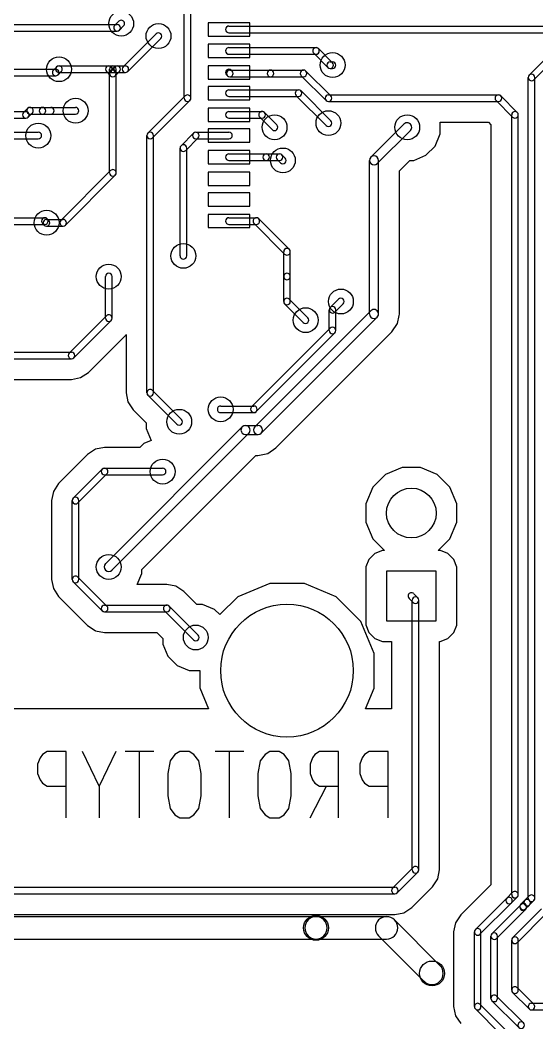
# Model space of a CAD drawing. Extents: x -29274 to 69862, y 24345 to 162744.
# Drawn here: x 2080 to 8315, y 58224 to 70312 of the extents above; entities that cross this region are included whole.
import ezdxf

# ---------------------------------------------------------------- set-up
doc = ezdxf.new("R2010")
doc.units = 0
doc.layers.add('BLACK', color=1, linetype='CONTINUOUS')

msp = doc.modelspace()

# ---------------------------------------------------------------- linework, layer by layer
at = {"layer": 'BLACK'}
for p, q in [((4060, 69370), (4060, 70920)), ((4140, 69370), (4140, 70920)), ((1820, 70260), (3250, 70260)), ((3222, 70249), (3271, 70298)), ((3279, 70192), (3328, 70241)), ((4850, 70280), (4350, 70280)), ((4350, 70280), (4350, 70120)), ((4600, 70240), (11030, 70240)), ((4850, 70120), (4850, 70280)), ((1820, 70180), (3250, 70180)), ((3721, 70148), (3322, 69749)), ((4350, 70120), (4850, 70120)), ((4600, 70160), (11030, 70160)), ((3778, 70091), (3379, 69692)), ((4850, 70020), (4350, 70020)), ((4350, 70020), (4350, 69860)), ((4850, 69860), (4850, 70020)), ((4600, 69980), (5650, 69980)), ((4600, 69900), (5650, 69900)), ((5792, 69742), (5622, 69912)), ((5848, 69798), (5678, 69968)), ((8222, 69649), (8471, 69898)), ((2550, 69760), (3150, 69760)), ((3150, 69760), (3200, 69760)), ((3200, 69760), (3250, 69760)), ((3250, 69760), (3350, 69760)), ((4350, 69860), (4850, 69860)), ((4850, 69760), (4350, 69760)), ((4350, 69760), (4350, 69600)), ((4850, 69600), (4850, 69760)), ((5820, 69810), (5850, 69810)), ((8279, 69592), (8528, 69841)), ((1800, 69720), (2510, 69720)), ((1800, 69640), (2510, 69640)), ((2482, 69708), (2522, 69748)), ((2538, 69652), (2578, 69692)), ((2550, 69680), (3150, 69680)), ((3122, 69691), (3171, 69642)), ((3150, 69680), (3200, 69680)), ((3160, 69670), (3160, 69720)), ((3160, 68470), (3160, 69670)), ((3221, 69748), (3172, 69699)), ((3179, 69748), (3228, 69699)), ((3200, 69680), (3250, 69680)), ((3278, 69691), (3229, 69642)), ((3240, 69670), (3240, 69720)), ((3240, 68470), (3240, 69670)), ((3250, 69680), (3350, 69680)), ((4572, 69652), (4582, 69642)), ((4610, 69710), (5100, 69710)), ((4628, 69708), (4638, 69698)), ((5100, 69710), (5500, 69710)), ((5472, 69642), (5772, 69342)), ((5528, 69698), (5828, 69398)), ((5820, 69730), (5850, 69730)), ((4350, 69600), (4850, 69600)), ((4610, 69630), (5100, 69630)), ((5100, 69630), (5500, 69630)), ((8210, 59726), (8210, 69620)), ((8290, 59726), (8290, 69620)), ((3622, 68948), (4072, 69398)), ((4850, 69510), (4350, 69510)), ((4350, 69510), (4350, 69350)), ((4600, 69470), (5440, 69470)), ((4850, 69350), (4850, 69510)), ((5412, 69401), (5771, 69042)), ((5469, 69458), (5828, 69099)), ((5800, 69410), (7850, 69410)), ((7879, 69398), (8078, 69199)), ((3678, 68892), (4128, 69342)), ((4350, 69350), (4850, 69350)), ((4600, 69390), (5440, 69390)), ((5800, 69330), (7850, 69330)), ((7822, 69341), (8021, 69142)), ((1800, 69210), (2150, 69210)), ((2122, 69199), (2171, 69248)), ((2179, 69142), (2228, 69191)), ((2200, 69260), (2350, 69260)), ((2200, 69180), (2350, 69180)), ((2350, 69260), (2750, 69260)), ((2350, 69260), (2450, 69260)), ((2350, 69180), (2750, 69180)), ((2350, 69180), (2450, 69180)), ((4850, 69250), (4350, 69250)), ((4350, 69250), (4350, 69090)), ((4600, 69210), (5000, 69210)), ((4850, 69090), (4850, 69250)), ((5178, 69048), (5028, 69198)), ((8010, 59770), (8010, 69170)), ((8090, 59770), (8090, 69170)), ((1800, 69130), (2150, 69130)), ((4350, 69090), (4850, 69090)), ((4600, 69130), (5000, 69130)), ((5122, 68992), (4972, 69142)), ((6312, 68659), (6711, 69058)), ((7149, 68940), (7149, 69080)), ((7149, 69080), (7730, 69080)), ((7149, 68940), (7149, 69080)), ((7149, 69080), (7730, 69080)), ((7730, 69080), (7760, 69050)), ((7730, 69080), (7760, 69050)), ((7760, 69050), (7760, 59890)), ((7760, 69050), (7760, 59890)), ((1800, 68960), (2300, 68960)), ((3610, 65820), (3610, 68920)), ((3690, 65820), (3690, 68920)), ((4172, 68948), (4022, 68798)), ((4200, 68960), (4600, 68960)), ((4850, 69000), (4350, 69000)), ((4350, 69000), (4350, 68840)), ((4850, 68840), (4850, 69000)), ((6389, 68582), (6788, 68981)), ((7088, 68794), (7149, 68940)), ((7088, 68794), (7149, 68940)), ((1800, 68880), (2300, 68880)), ((4228, 68892), (4078, 68742)), ((4200, 68880), (4600, 68880)), ((4350, 68840), (4850, 68840)), ((6976, 68682), (7088, 68794)), ((6976, 68682), (7088, 68794)), ((4010, 67470), (4010, 68770)), ((4090, 67470), (4090, 68770)), ((4850, 68740), (4350, 68740)), ((4350, 68740), (4350, 68580)), ((4600, 68700), (5050, 68700)), ((4850, 68580), (4850, 68740)), ((5050, 68700), (5210, 68700)), ((5238, 68688), (5278, 68648)), ((6829, 68621), (6976, 68682)), ((6829, 68621), (6976, 68682)), ((4350, 68580), (4850, 68580)), ((4600, 68620), (5050, 68620)), ((5050, 68620), (5210, 68620)), ((5182, 68632), (5222, 68592)), ((6295, 66770), (6295, 68620)), ((6405, 66770), (6405, 68620)), ((6655, 68494), (6782, 68621)), ((6655, 68494), (6782, 68621)), ((6782, 68621), (6829, 68621)), ((6782, 68621), (6829, 68621)), ((2572, 67898), (3172, 68498)), ((2628, 67842), (3228, 68442)), ((4850, 68480), (4350, 68480)), ((4350, 68480), (4350, 68320)), ((4850, 68320), (4850, 68480)), ((6655, 66770), (6655, 68494)), ((6655, 66770), (6655, 68494)), ((4350, 68320), (4850, 68320)), ((4850, 68230), (4350, 68230)), ((4350, 68230), (4350, 68070)), ((4850, 68070), (4850, 68230)), ((4350, 68070), (4850, 68070)), ((4850, 67970), (4350, 67970)), ((4350, 67970), (4350, 67810)), ((4850, 67810), (4850, 67970)), ((1800, 67930), (2380, 67930)), ((1800, 67850), (2380, 67850)), ((2352, 67862), (2372, 67842)), ((2400, 67910), (2600, 67910)), ((2400, 67830), (2600, 67830)), ((2408, 67918), (2428, 67898)), ((4600, 67930), (4930, 67930)), ((4600, 67850), (4930, 67850)), ((5271, 67492), (4902, 67861)), ((5328, 67549), (4959, 67918)), ((4350, 67810), (4850, 67810)), ((5260, 67220), (5260, 67520)), ((5340, 67220), (5340, 67520)), ((3110, 66720), (3110, 67220)), ((3190, 66720), (3190, 67220)), ((5260, 66920), (5260, 67220)), ((5340, 66920), (5340, 67220)), ((5271, 66892), (5496, 66667)), ((5328, 66949), (5553, 66724)), ((5921, 66948), (5822, 66849)), ((5978, 66891), (5879, 66792)), ((2672, 66298), (3122, 66748)), ((4912, 65410), (6310, 66808)), ((5810, 66570), (5810, 66820)), ((5890, 66570), (5890, 66820)), ((6632, 66653), (6651, 66750)), ((6632, 66653), (6651, 66750)), ((6651, 66750), (6655, 66769)), ((6651, 66750), (6655, 66769)), ((6655, 66769), (6654, 66770)), ((6654, 66770), (6655, 66770)), ((6655, 66769), (6654, 66770)), ((6654, 66770), (6655, 66770)), ((2728, 66242), (3178, 66692)), ((4990, 65332), (6388, 66730)), ((6566, 66554), (6631, 66653)), ((6566, 66554), (6631, 66653)), ((6631, 66653), (6632, 66653)), ((6631, 66653), (6632, 66653)), ((2905, 66065), (3355, 66515)), ((2905, 66065), (3355, 66515)), ((3355, 66515), (3360, 66523)), ((3355, 66515), (3360, 66523)), ((3360, 66523), (3360, 65820)), ((3360, 66523), (3360, 65820)), ((5821, 66598), (4872, 65649)), ((5878, 66541), (4929, 65592)), ((5166, 65154), (6563, 66553)), ((5166, 65154), (6563, 66553)), ((6563, 66553), (6565, 66554)), ((6563, 66553), (6565, 66554)), ((6565, 66554), (6566, 66554)), ((6565, 66554), (6566, 66554)), ((-100, 66310), (2700, 66310)), ((-100, 66230), (2700, 66230)), ((2811, 66002), (2905, 66065)), ((2811, 66002), (2905, 66065)), ((1849, 65980), (2700, 65980)), ((1849, 65980), (2700, 65980)), ((2700, 65980), (2811, 66002)), ((2700, 65980), (2811, 66002)), ((3360, 65820), (3382, 65709)), ((3360, 65820), (3382, 65709)), ((3971, 65442), (3622, 65791)), ((4028, 65499), (3679, 65848)), ((3382, 65709), (3445, 65615)), ((3382, 65709), (3445, 65615)), ((4500, 65660), (4900, 65660)), ((3445, 65615), (3601, 65459)), ((3445, 65615), (3601, 65459)), ((4500, 65580), (4900, 65580)), ((3112, 63759), (4761, 65408)), ((3601, 65459), (3601, 65391)), ((3601, 65459), (3601, 65391)), ((4800, 65425), (4950, 65425)), ((3189, 63682), (4838, 65331)), ((3601, 65391), (3661, 65245)), ((3601, 65391), (3661, 65245)), ((4800, 65315), (4950, 65315)), ((3100, 65160), (2989, 65138)), ((3100, 65160), (2989, 65138)), ((3526, 65160), (3100, 65160)), ((3526, 65160), (3100, 65160)), ((3574, 65208), (3526, 65160)), ((3574, 65208), (3526, 65160)), ((3661, 65245), (3574, 65208)), ((3661, 65245), (3574, 65208)), ((2894, 65074), (2545, 64725)), ((2894, 65074), (2545, 64725)), ((2895, 65075), (2894, 65075)), ((2894, 65075), (2894, 65074)), ((2895, 65075), (2894, 65075)), ((2894, 65075), (2894, 65074)), ((2989, 65138), (2895, 65075)), ((2989, 65138), (2895, 65075)), ((3549, 63688), (4926, 65065)), ((3549, 63688), (4926, 65065)), ((4926, 65065), (4950, 65065)), ((4926, 65065), (4950, 65065)), ((4950, 65065), (5067, 65088)), ((4950, 65065), (5067, 65088)), ((5067, 65088), (5166, 65154)), ((5067, 65088), (5166, 65154)), ((6691, 64919), (6489, 64835)), ((6691, 64919), (6489, 64835)), ((6909, 64919), (6691, 64919)), ((6909, 64919), (6691, 64919)), ((7111, 64835), (6909, 64919)), ((7111, 64835), (6909, 64919)), ((2722, 64549), (3071, 64898)), ((2779, 64492), (3128, 64841)), ((3100, 64910), (3800, 64910)), ((3100, 64830), (3800, 64830)), ((6489, 64835), (6335, 64681)), ((6489, 64835), (6335, 64681)), ((7265, 64681), (7111, 64835)), ((7265, 64681), (7111, 64835)), ((2545, 64725), (2482, 64631)), ((2545, 64725), (2482, 64631)), ((6335, 64681), (6251, 64479)), ((6335, 64681), (6251, 64479)), ((7349, 64479), (7265, 64681)), ((7349, 64479), (7265, 64681)), ((2482, 64631), (2460, 64520)), ((2482, 64631), (2460, 64520)), ((2460, 64520), (2460, 63570)), ((2460, 64520), (2460, 63570)), ((2710, 63570), (2710, 64520)), ((2790, 63570), (2790, 64520)), ((6251, 64479), (6251, 64261)), ((6251, 64479), (6251, 64261)), ((7349, 64261), (7349, 64479)), ((7349, 64261), (7349, 64479)), ((6251, 64261), (6335, 64059)), ((6251, 64261), (6335, 64059)), ((7265, 64059), (7349, 64261)), ((7265, 64059), (7349, 64261)), ((6335, 64059), (6475, 63919)), ((6335, 64059), (6475, 63919)), ((7125, 63919), (7265, 64059)), ((7125, 63919), (7265, 64059)), ((6359, 63881), (6289, 63811)), ((6359, 63881), (6289, 63811)), ((6451, 63919), (6359, 63881)), ((6451, 63919), (6359, 63881)), ((6475, 63919), (6451, 63919)), ((6475, 63919), (6451, 63919)), ((7150, 63919), (7125, 63919)), ((7150, 63919), (7125, 63919)), ((7241, 63881), (7150, 63919)), ((7241, 63881), (7150, 63919)), ((7311, 63811), (7241, 63881)), ((7311, 63811), (7241, 63881)), ((6289, 63811), (6251, 63720)), ((6289, 63811), (6251, 63720)), ((6251, 63720), (6251, 63621)), ((6251, 63720), (6251, 63621)), ((7349, 63719), (7311, 63811)), ((7349, 63719), (7311, 63811)), ((7349, 63119), (7349, 63719)), ((7349, 63119), (7349, 63719)), ((3128, 63249), (2779, 63598)), ((3494, 63510), (3549, 63640)), ((3494, 63510), (3549, 63640)), ((3549, 63640), (3549, 63688)), ((3549, 63640), (3549, 63688)), ((6251, 63621), (6251, 63021)), ((6251, 63621), (6251, 63021)), ((7100, 63670), (6500, 63670)), ((6500, 63670), (6500, 63070)), ((7100, 63070), (7100, 63670)), ((2460, 63570), (2482, 63459)), ((2460, 63570), (2482, 63459)), ((3071, 63192), (2722, 63541)), ((3850, 63510), (3494, 63510)), ((3850, 63510), (3494, 63510)), ((3961, 63488), (3850, 63510)), ((3961, 63488), (3850, 63510)), ((4055, 63425), (3961, 63488)), ((4055, 63425), (3961, 63488)), ((5092, 63520), (4706, 63360)), ((5092, 63520), (4706, 63360)), ((5510, 63520), (5092, 63520)), ((5510, 63520), (5092, 63520)), ((5895, 63360), (5510, 63520)), ((5895, 63360), (5510, 63520)), ((2482, 63459), (2545, 63365)), ((2482, 63459), (2545, 63365)), ((2545, 63365), (2894, 63016)), ((2545, 63365), (2894, 63016)), ((4211, 63269), (4055, 63425)), ((4211, 63269), (4055, 63425)), ((4706, 63360), (4489, 63145)), ((4706, 63360), (4489, 63145)), ((6190, 63064), (5895, 63360)), ((6190, 63064), (5895, 63360)), ((6878, 63349), (6829, 63398)), ((3100, 63260), (3850, 63260)), ((4228, 62899), (3879, 63248)), ((4280, 63269), (4211, 63269)), ((4280, 63269), (4211, 63269)), ((4426, 63208), (4280, 63269)), ((4426, 63208), (4280, 63269)), ((6821, 63292), (6772, 63341)), ((6810, 60070), (6810, 63320)), ((6890, 60070), (6890, 63320)), ((3100, 63180), (3850, 63180)), ((4171, 62842), (3822, 63191)), ((4489, 63145), (4426, 63208)), ((4489, 63145), (4426, 63208)), ((7349, 63020), (7349, 63119)), ((7349, 63020), (7349, 63119)), ((2894, 63016), (2895, 63015)), ((2894, 63016), (2895, 63015)), ((2895, 63015), (2988, 62953)), ((2895, 63015), (2988, 62953)), ((6350, 62678), (6190, 63064)), ((6350, 62678), (6190, 63064)), ((6251, 63021), (6289, 62929)), ((6251, 63021), (6289, 62929)), ((6500, 63070), (7100, 63070)), ((7311, 62929), (7349, 63020)), ((7311, 62929), (7349, 63020)), ((2988, 62953), (2989, 62952)), ((2988, 62953), (2989, 62952)), ((2989, 62952), (3099, 62931)), ((2989, 62952), (3099, 62931)), ((3099, 62931), (3100, 62930)), ((3099, 62931), (3100, 62930)), ((3100, 62930), (3730, 62930)), ((3100, 62930), (3730, 62930)), ((3730, 62930), (3801, 62859)), ((3730, 62930), (3801, 62859)), ((6289, 62929), (6359, 62859)), ((6289, 62929), (6359, 62859)), ((7241, 62859), (7311, 62929)), ((7241, 62859), (7311, 62929)), ((3801, 62859), (3801, 62791)), ((3801, 62859), (3801, 62791)), ((3801, 62791), (3862, 62644)), ((3801, 62791), (3862, 62644)), ((6359, 62859), (6450, 62821)), ((6359, 62859), (6450, 62821)), ((6450, 62821), (6549, 62821)), ((6450, 62821), (6549, 62821)), ((6549, 62821), (6560, 62821)), ((6549, 62821), (6560, 62821)), ((6560, 62821), (6560, 62010)), ((6560, 62821), (6560, 62010)), ((7140, 60070), (7140, 62821)), ((7140, 62821), (7149, 62821)), ((7140, 60070), (7140, 62821)), ((7140, 62821), (7149, 62821)), ((7149, 62821), (7241, 62859)), ((7149, 62821), (7241, 62859)), ((3862, 62644), (3974, 62532)), ((3862, 62644), (3974, 62532)), ((6350, 62260), (6350, 62678)), ((6350, 62260), (6350, 62678)), ((3974, 62532), (4120, 62471)), ((3974, 62532), (4120, 62471)), ((4120, 62471), (4250, 62471)), ((4120, 62471), (4250, 62471)), ((4250, 62471), (4250, 62262)), ((4250, 62471), (4250, 62262)), ((4250, 62262), (4354, 62010)), ((4250, 62262), (4354, 62010)), ((6246, 62010), (6350, 62260)), ((6246, 62010), (6350, 62260)), ((4354, 62010), (1206, 62010)), ((4354, 62010), (1206, 62010)), ((6560, 62010), (6246, 62010)), ((6560, 62010), (6246, 62010)), ((2321, 61420), (2292, 61344)), ((2349, 61458), (2321, 61420)), ((2407, 61496), (2349, 61458)), ((2635, 61496), (2407, 61496)), ((2635, 60696), (2635, 61496)), ((3035, 61077), (2835, 61496)), ((3235, 61496), (3035, 61077)), ((3692, 61496), (3349, 61496)), ((3520, 60696), (3520, 61496)), ((3949, 61458), (3892, 61382)), ((4007, 61496), (3949, 61458)), ((4121, 61496), (4007, 61496)), ((4178, 61458), (4121, 61496)), ((4235, 61382), (4178, 61458)), ((4778, 61496), (4435, 61496)), ((4606, 60696), (4606, 61496)), ((5035, 61458), (4978, 61382)), ((5093, 61496), (5035, 61458)), ((5207, 61496), (5093, 61496)), ((5264, 61458), (5207, 61496)), ((5321, 61382), (5264, 61458)), ((5607, 61420), (5578, 61344)), ((5635, 61458), (5607, 61420)), ((5693, 61496), (5635, 61458)), ((5921, 61496), (5693, 61496)), ((5921, 60696), (5921, 61496)), ((6207, 61420), (6178, 61344)), ((6235, 61458), (6207, 61420)), ((6293, 61496), (6235, 61458)), ((6521, 61496), (6293, 61496)), ((6521, 60696), (6521, 61496)), ((2292, 61344), (2292, 61230)), ((3892, 61382), (3864, 61230)), ((4264, 61230), (4235, 61382)), ((4978, 61382), (4950, 61230)), ((5350, 61230), (5321, 61382)), ((5578, 61344), (5578, 61230)), ((6178, 61344), (6178, 61230)), ((2292, 61230), (2321, 61153)), ((3864, 61230), (3864, 60963)), ((4264, 60963), (4264, 61230)), ((4950, 61230), (4950, 60963)), ((5350, 60963), (5350, 61230)), ((5578, 61230), (5607, 61153)), ((6178, 61230), (6207, 61153)), ((2321, 61153), (2349, 61115)), ((2349, 61115), (2407, 61077)), ((2407, 61077), (2635, 61077)), ((3035, 61077), (3035, 60696)), ((5578, 60696), (5778, 61077)), ((5607, 61153), (5635, 61115)), ((5635, 61115), (5693, 61077)), ((5693, 61077), (5921, 61077)), ((6207, 61153), (6235, 61115)), ((6235, 61115), (6293, 61077)), ((6293, 61077), (6521, 61077)), ((3864, 60963), (3892, 60810)), ((4235, 60810), (4264, 60963)), ((4950, 60963), (4978, 60810)), ((5321, 60810), (5350, 60963)), ((3892, 60810), (3949, 60734)), ((4178, 60734), (4235, 60810)), ((4978, 60810), (5035, 60734)), ((5264, 60734), (5321, 60810)), ((3949, 60734), (4007, 60696)), ((4007, 60696), (4121, 60696)), ((4121, 60696), (4178, 60734)), ((5035, 60734), (5093, 60696)), ((5093, 60696), (5207, 60696)), ((5207, 60696), (5264, 60734)), ((6572, 59849), (6821, 60098)), ((6629, 59792), (6878, 60041)), ((7118, 59959), (7140, 60070)), ((7118, 59959), (7140, 60070)), ((1300, 59860), (6600, 59860)), ((6805, 59615), (7055, 59865)), ((6805, 59615), (7055, 59865)), ((7055, 59865), (7118, 59959)), ((7055, 59865), (7118, 59959)), ((7760, 59890), (7395, 59525)), ((7760, 59890), (7395, 59525)), ((1300, 59780), (6600, 59780)), ((7572, 59348), (7950, 59726)), ((7950, 59727), (8021, 59798)), ((8007, 59670), (8078, 59741)), ((8169, 59702), (8221, 59754)), ((6711, 59552), (6805, 59615)), ((6711, 59552), (6805, 59615)), ((7628, 59292), (8006, 59670)), ((7772, 59299), (8121, 59648)), ((8110, 59620), (8110, 59626)), ((8168, 59702), (8121, 59655)), ((8225, 59645), (8178, 59598)), ((8190, 59620), (8190, 59626)), ((8225, 59646), (8277, 59698)), ((-1100, 59505), (5650, 59505)), ((1574, 59530), (6600, 59530)), ((1574, 59530), (6600, 59530)), ((5650, 59505), (6500, 59505)), ((6600, 59530), (6711, 59552)), ((6600, 59530), (6711, 59552)), ((7395, 59525), (7332, 59431)), ((7395, 59525), (7332, 59431)), ((7829, 59242), (8178, 59591)), ((8022, 59249), (8371, 59598)), ((8079, 59192), (8428, 59541)), ((6596, 59465), (7145, 58916)), ((7332, 59431), (7310, 59320)), ((7332, 59431), (7310, 59320)), ((6405, 59274), (6954, 58725)), ((7310, 59320), (7310, 58420)), ((7310, 59320), (7310, 58420)), ((7560, 58420), (7560, 59320)), ((7640, 58420), (7640, 59320)), ((7760, 58520), (7760, 59270)), ((7840, 58520), (7840, 59270)), ((-1100, 59235), (5650, 59235)), ((5650, 59235), (6500, 59235)), ((8010, 58620), (8010, 59220)), ((8090, 58620), (8090, 59220)), ((8278, 58449), (8079, 58648)), ((8152, 58224), (7828, 58548)), ((8221, 58392), (8022, 58591)), ((7310, 58420), (7332, 58309)), ((7310, 58420), (7332, 58309)), ((7872, 58092), (7572, 58392)), ((7928, 58148), (7628, 58448)), ((8096, 58168), (7772, 58492)), ((8250, 58460), (8400, 58460)), ((7332, 58309), (7395, 58215)), ((7332, 58309), (7395, 58215)), ((8250, 58380), (8400, 58380))]:
    msp.add_line(p, q, dxfattribs=at)
for centre, radius in [((3300, 70270), 150), ((3750, 70120), 150), ((5850, 69770), 150), ((2550, 69720), 150), ((2750, 69220), 150), ((5150, 69020), 150), ((5800, 69070), 150), ((6750, 69020), 150), ((2300, 68920), 150), ((5250, 68620), 150), ((2400, 67870), 150), ((4050, 67470), 150), ((3150, 67220), 150), ((5950, 66920), 150), ((5525, 66695), 150), ((4500, 65620), 150), ((4000, 65470), 150), ((3800, 64870), 150), ((6800, 64370), 300), ((3150, 63720), 150), ((5300, 62470), 800), ((4200, 62870), 150), ((5650, 59370), 150), ((7050, 58820), 150)]:
    msp.add_circle(centre, radius, dxfattribs=at)
for centre, radius, start, end in [((3250, 70220), 40, 135, 315), ((3250, 70220), 40, 270, 450), ((3300, 70270), 40, 315, 495), ((4600, 70200), 40, 90, 270), ((3749, 70119), 40, -45, 135), ((4600, 69940), 40, 90, 270), ((5650, 69940), 40, 405, 585), ((5650, 69940), 40, 270, 450), ((2550, 69720), 40, 90, 270), ((2550, 69720), 40, 315, 495), ((3150, 69720), 40, 45, 225), ((3150, 69720), 40, 90, 270), ((3150, 69720), 40, 270, 450), ((3200, 69720), 40, 360, 540), ((3200, 69720), 40, 90, 270), ((3200, 69720), 40, 270, 450), ((3250, 69720), 40, 90, 270), ((3250, 69720), 40, -45, 135), ((3250, 69720), 40, 270, 450), ((3350, 69720), 40, 270, 450), ((5820, 69770), 40, 90, 270), ((5820, 69770), 40, 225, 405), ((5850, 69770), 40, 270, 450), ((2510, 69680), 40, 135, 315), ((2510, 69680), 40, 270, 450), ((3200, 69670), 40, 360, 540), ((3200, 69670), 40, 135, 315), ((3200, 69670), 40, 180, 360), ((3200, 69670), 40, 225, 405), ((3351, 69721), 40, 135, 315), ((4600, 69680), 40, 45, 225), ((4610, 69670), 40, 90, 270), ((4610, 69670), 40, 225, 405), ((5100, 69670), 40, 90, 270), ((5100, 69670), 40, 270, 450), ((5500, 69670), 40, 45, 225), ((5500, 69670), 40, 270, 450), ((8250, 69620), 40, 360, 540), ((8251, 69621), 40, 135, 315), ((4100, 69370), 40, 315, 495), ((4600, 69430), 40, 90, 270), ((5440, 69430), 40, 45, 225), ((5440, 69430), 40, 270, 450), ((5800, 69370), 40, 90, 270), ((5800, 69370), 40, 225, 405), ((7850, 69370), 40, 45, 225), ((7850, 69370), 40, 270, 450), ((4100, 69370), 40, 180, 360), ((2150, 69170), 40, 135, 315), ((2150, 69170), 40, 270, 450), ((2200, 69220), 40, 90, 270), ((2200, 69220), 40, 315, 495), ((2350, 69220), 40, 90, 270), ((2350, 69220), 40, 90, 270), ((2350, 69220), 40, 270, 450), ((2450, 69220), 40, 270, 450), ((2750, 69220), 40, 270, 450), ((4600, 69170), 40, 90, 270), ((5000, 69170), 40, 405, 585), ((5000, 69170), 40, 270, 450), ((8050, 69170), 40, 360, 540), ((8050, 69170), 40, 225, 405), ((5150, 69020), 40, 225, 405), ((5800, 69070), 40, 225, 405), ((6749, 69019), 55, 315, 495), ((2300, 68920), 40, 270, 450), ((3650, 68920), 40, 360, 540), ((3650, 68920), 40, 135, 315), ((4200, 68920), 40, 90, 270), ((4200, 68920), 40, -45, 135), ((4600, 68920), 40, 270, 450), ((4050, 68770), 40, 360, 540), ((4050, 68770), 40, 135, 315), ((4600, 68660), 40, 90, 270), ((5050, 68660), 40, 90, 270), ((5050, 68660), 40, 270, 450), ((5210, 68660), 40, 45, 225), ((5210, 68660), 40, 270, 450), ((6350, 68620), 55, 360, 540), ((5250, 68620), 40, 225, 405), ((6351, 68621), 55, 135, 315), ((3200, 68470), 40, 180, 360), ((3200, 68470), 40, 315, 495), ((2380, 67890), 40, 45, 225), ((2400, 67870), 40, 90, 270), ((2400, 67870), 40, 225, 405), ((2380, 67890), 40, 270, 450), ((2600, 67870), 40, 135, 315), ((2600, 67870), 40, 270, 450), ((4600, 67890), 40, 90, 270), ((4930, 67890), 40, 405, 585), ((4930, 67890), 40, 270, 450), ((4050, 67470), 40, 180, 360), ((5300, 67520), 40, 360, 540), ((5300, 67520), 40, 225, 405), ((3150, 67220), 40, 360, 540), ((5300, 67220), 40, 360, 540), ((5300, 67220), 40, 180, 360), ((5300, 66920), 40, 45, 225), ((5300, 66920), 40, 180, 360), ((5850, 66820), 40, 360, 540), ((5949, 66919), 40, -45, 135), ((3150, 66720), 40, 315, 495), ((5851, 66821), 40, 135, 315), ((6350, 66770), 55, 180, 360), ((6349, 66769), 55, 315, 495), ((3150, 66720), 40, 180, 360), ((5524, 66696), 40, 225, 405), ((5850, 66570), 40, 180, 360), ((5849, 66569), 40, -45, 135), ((2700, 66270), 40, 135, 315), ((2700, 66270), 40, 270, 450), ((3650, 65820), 40, 405, 585), ((3650, 65820), 40, 180, 360), ((4500, 65620), 40, 90, 270), ((4901, 65621), 40, 135, 315), ((4900, 65620), 40, 270, 450), ((4000, 65470), 40, 225, 405), ((4800, 65370), 55, 90, 270), ((4799, 65369), 55, 315, 495), ((4951, 65371), 55, 135, 315), ((4950, 65370), 55, 270, 450), ((3100, 64870), 40, 90, 270), ((3100, 64870), 40, 315, 495), ((3800, 64870), 40, 270, 450), ((2750, 64520), 40, 360, 540), ((2750, 64520), 40, 135, 315), ((3151, 63721), 55, 135, 315), ((2750, 63570), 40, 405, 585), ((2750, 63570), 40, 180, 360), ((6800, 63370), 40, 405, 585), ((6850, 63320), 40, 360, 540), ((6850, 63320), 40, 225, 405), ((3100, 63220), 40, 90, 270), ((3100, 63220), 40, 225, 405), ((3850, 63220), 40, 405, 585), ((3850, 63220), 40, 270, 450), ((4200, 62870), 40, 225, 405), ((6849, 60069), 40, 315, 495), ((6850, 60070), 40, 180, 360), ((6601, 59821), 40, 135, 315), ((6600, 59820), 40, 270, 450), ((7979, 59699), 40, 135, 315), ((7978, 59698), 40, 315, 495), ((8050, 59770), 40, 180, 360), ((8049, 59769), 40, 315, 495), ((8250, 59726), 40, 180, 360), ((8249, 59726), 40, 315, 495), ((8150, 59626), 40, 360, 540), ((8150, 59627), 40, 135, 315), ((8150, 59620), 40, 180, 360), ((8150, 59620), 40, 315, 495), ((8197, 59674), 40, 135, 315), ((8196, 59673), 40, -45, 135), ((5650, 59370), 135, 90, 270), ((5650, 59370), 135, 270, 450), ((6501, 59369), 135, 45, 225), ((6500, 59370), 135, 270, 450), ((7600, 59320), 40, 360, 540), ((7600, 59320), 40, 135, 315), ((7800, 59270), 40, 360, 540), ((7800, 59270), 40, 135, 315), ((8050, 59220), 40, 360, 540), ((8050, 59220), 40, 135, 315), ((7049, 58821), 135, 225, 405), ((8050, 58620), 40, 405, 585), ((7800, 58520), 40, 405, 585), ((7800, 58520), 40, 180, 360), ((8050, 58620), 40, 180, 360), ((7600, 58420), 40, 405, 585), ((7600, 58420), 40, 180, 360), ((8250, 58420), 40, 90, 270), ((8250, 58420), 40, 225, 405), ((8125, 58195), 40, 45, 225), ((8124, 58196), 40, 225, 405)]:
    msp.add_arc(centre, radius, start, end, dxfattribs=at)

doc.saveas('drawing.dxf')
